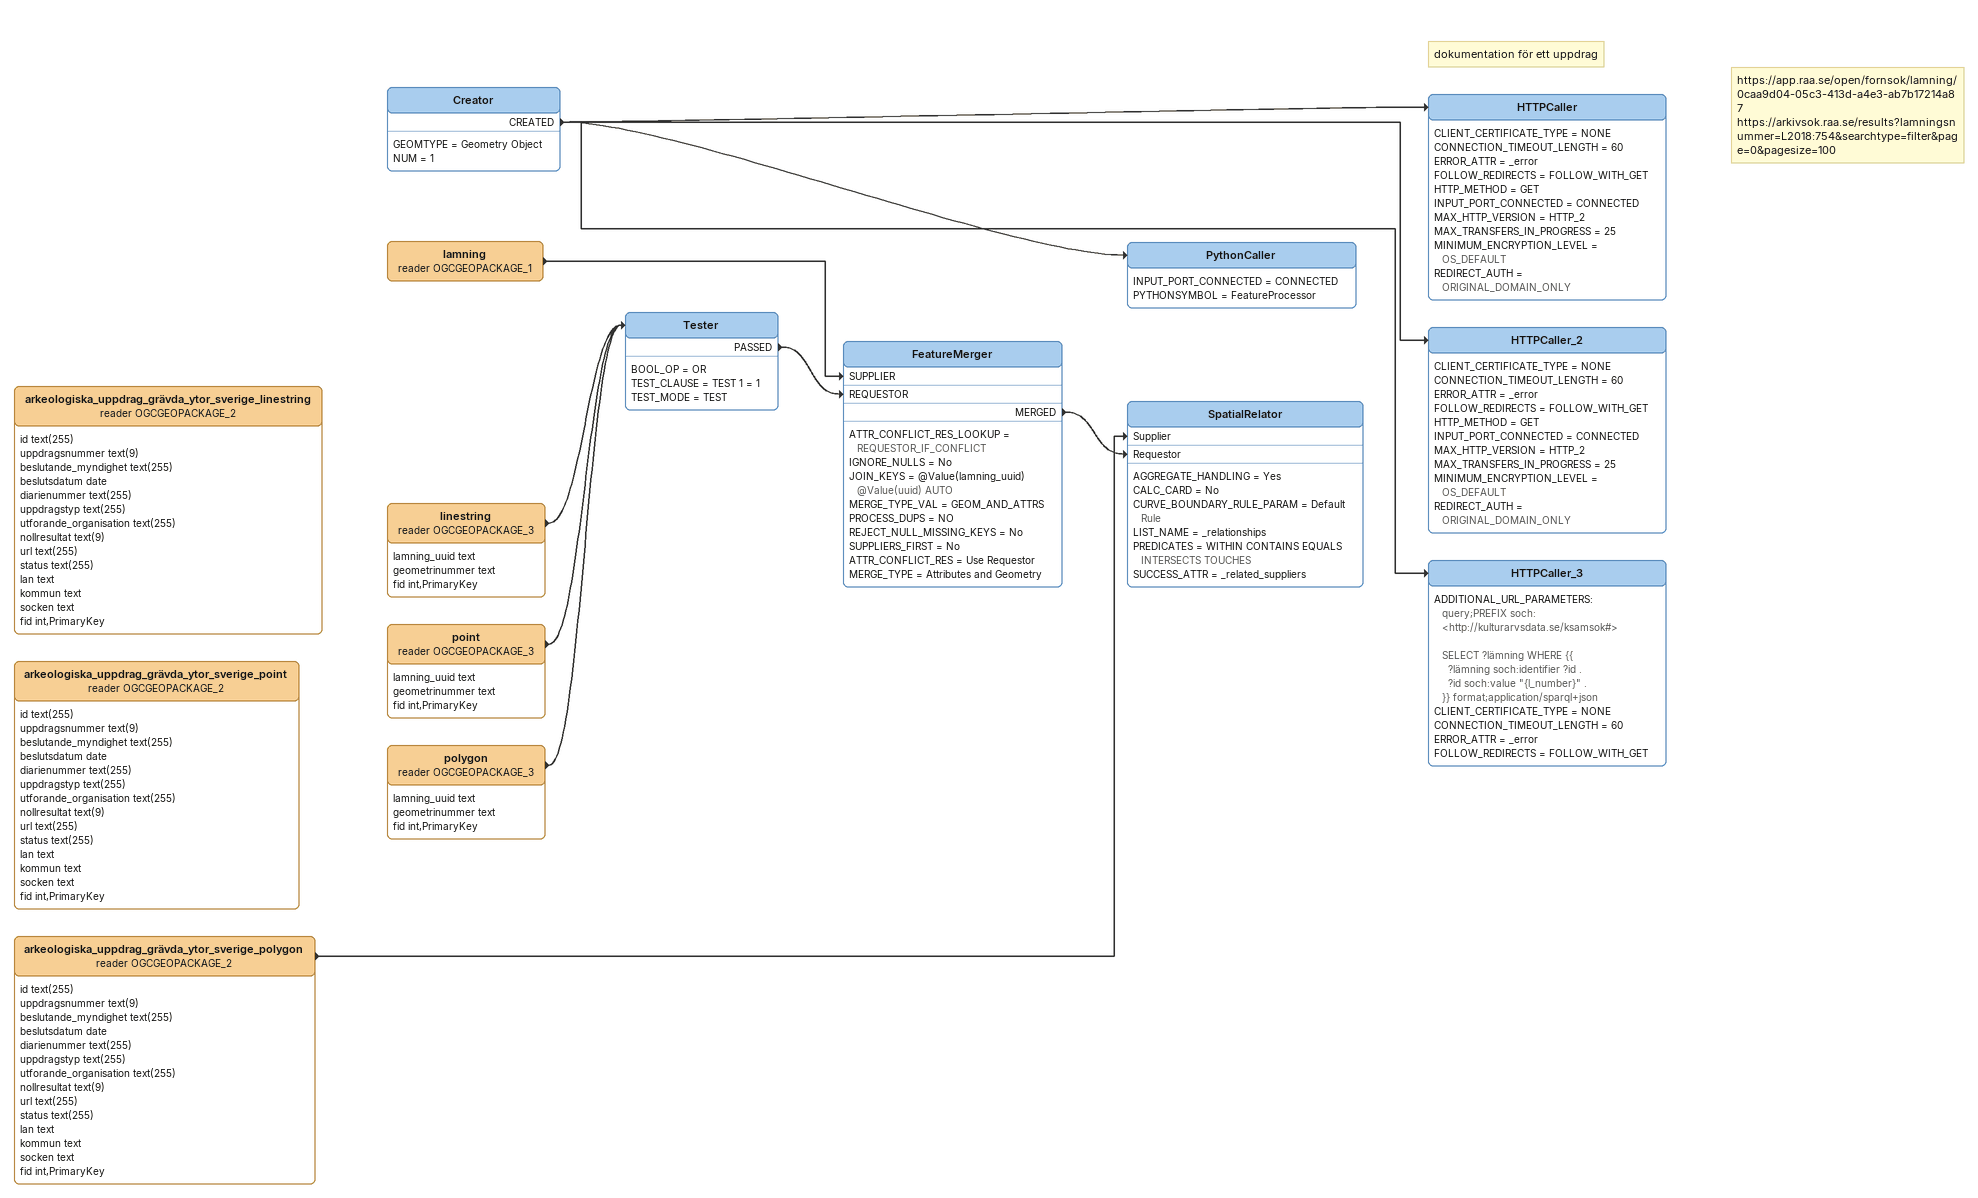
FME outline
arkeologiska_uppdrag_grävda_ytor_sverige_linestring (reader OGCGEOPACKAGE_2)
    attributes: id text(255), uppdragsnummer text(9), beslutande_myndighet text(255), beslutsdatum date, diarienummer text(255), uppdragstyp text(255), utforande_organisation text(255), nollresultat text(9), url text(255), status text(255), lan text, kommun text, socken text, fid int,PrimaryKey
arkeologiska_uppdrag_grävda_ytor_sverige_point (reader OGCGEOPACKAGE_2)
    attributes: id text(255), uppdragsnummer text(9), beslutande_myndighet text(255), beslutsdatum date, diarienummer text(255), uppdragstyp text(255), utforande_organisation text(255), nollresultat text(9), url text(255), status text(255), lan text, kommun text, socken text, fid int,PrimaryKey
arkeologiska_uppdrag_grävda_ytor_sverige_polygon (reader OGCGEOPACKAGE_2)
    attributes: id text(255), uppdragsnummer text(9), beslutande_myndighet text(255), beslutsdatum date, diarienummer text(255), uppdragstyp text(255), utforande_organisation text(255), nollresultat text(9), url text(255), status text(255), lan text, kommun text, socken text, fid int,PrimaryKey
    -> SpatialRelator [Supplier]
Creator
    GEOMTYPE = Geometry Object
    NUM = 1
    CREATED -> HTTPCaller
    CREATED -> HTTPCaller_2
    CREATED -> HTTPCaller_3
    CREATED -> PythonCaller
Note: dokumentation för ett uppdrag
Note: https://app.raa.se/open/fornsok/lamning/0caa9d04-05c3-413d-a4e3-ab7b17214a87 / https://arkivsok.raa.se/results?lamningsnummer=L2018:754&searchtype=filter&page=0&pagesize=100
HTTPCaller
    CLIENT_CERTIFICATE_TYPE = NONE
    CONNECTION_TIMEOUT_LENGTH = 60
    ERROR_ATTR = _error
    FOLLOW_REDIRECTS = FOLLOW_WITH_GET
    HTTP_METHOD = GET
    INPUT_PORT_CONNECTED = CONNECTED
    MAX_HTTP_VERSION = HTTP_2
    MAX_TRANSFERS_IN_PROGRESS = 25
    MINIMUM_ENCRYPTION_LEVEL = OS_DEFAULT
    REDIRECT_AUTH = ORIGINAL_DOMAIN_ONLY
HTTPCaller_2
    CLIENT_CERTIFICATE_TYPE = NONE
    CONNECTION_TIMEOUT_LENGTH = 60
    ERROR_ATTR = _error
    FOLLOW_REDIRECTS = FOLLOW_WITH_GET
    HTTP_METHOD = GET
    INPUT_PORT_CONNECTED = CONNECTED
    MAX_HTTP_VERSION = HTTP_2
    MAX_TRANSFERS_IN_PROGRESS = 25
    MINIMUM_ENCRYPTION_LEVEL = OS_DEFAULT
    REDIRECT_AUTH = ORIGINAL_DOMAIN_ONLY
HTTPCaller_3
    ADDITIONAL_URL_PARAMETERS:
      query;PREFIX soch: <http://kulturarvsdata.se/ksamsok#>

      SELECT ?lämning WHERE {{
        ?lämning soch:identifier ?id .
        ?id soch:value "{l_number}" .
      }} format;application/sparql+json
    CLIENT_CERTIFICATE_TYPE = NONE
    CONNECTION_TIMEOUT_LENGTH = 60
    ERROR_ATTR = _error
    FOLLOW_REDIRECTS = FOLLOW_WITH_GET
PythonCaller
    INPUT_PORT_CONNECTED = CONNECTED
    PYTHONSYMBOL = FeatureProcessor
lamning (reader OGCGEOPACKAGE_1)
    -> FeatureMerger [SUPPLIER]
linestring (reader OGCGEOPACKAGE_3)
    attributes: lamning_uuid text, geometrinummer text, fid int,PrimaryKey
    -> Tester
point (reader OGCGEOPACKAGE_3)
    attributes: lamning_uuid text, geometrinummer text, fid int,PrimaryKey
    -> Tester
polygon (reader OGCGEOPACKAGE_3)
    attributes: lamning_uuid text, geometrinummer text, fid int,PrimaryKey
    -> Tester
Tester
    BOOL_OP = OR
    TEST_CLAUSE = TEST 1 = 1
    TEST_MODE = TEST
    PASSED -> FeatureMerger [REQUESTOR]
FeatureMerger
    ATTR_CONFLICT_RES_LOOKUP = REQUESTOR_IF_CONFLICT
    IGNORE_NULLS = No
    JOIN_KEYS = @Value(lamning_uuid) @Value(uuid) AUTO
    MERGE_TYPE_VAL = GEOM_AND_ATTRS
    PROCESS_DUPS = NO
    REJECT_NULL_MISSING_KEYS = No
    SUPPLIERS_FIRST = No
    ATTR_CONFLICT_RES = Use Requestor
    MERGE_TYPE = Attributes and Geometry
    MERGED -> SpatialRelator [Requestor]
SpatialRelator
    AGGREGATE_HANDLING = Yes
    CALC_CARD = No
    CURVE_BOUNDARY_RULE_PARAM = Default Rule
    LIST_NAME = _relationships
    PREDICATES = WITHIN CONTAINS EQUALS INTERSECTS TOUCHES
    SUCCESS_ATTR = _related_suppliers
